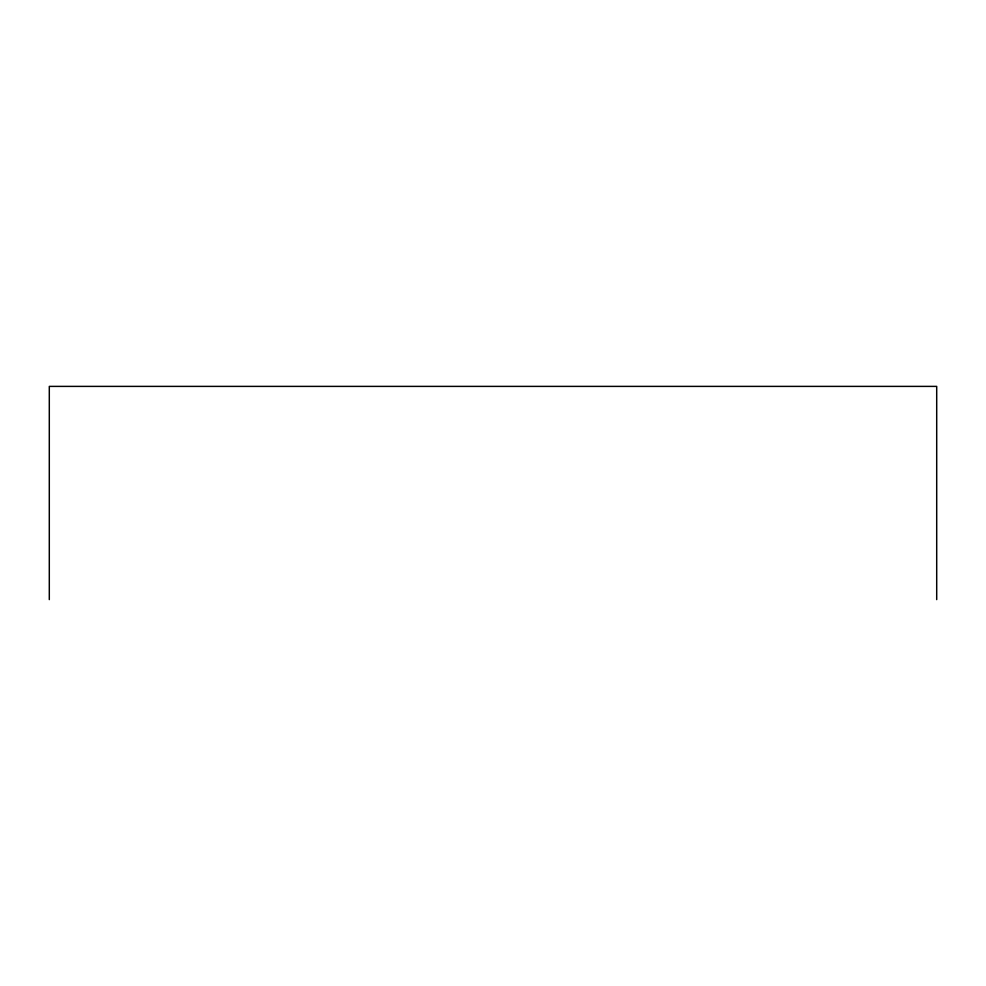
<?xml version="1.0" encoding="UTF-8"?>
<svg xmlns="http://www.w3.org/2000/svg" width="986" height="986" viewBox="0 0 986 986"><rect width="100%" height="100%" fill="white"/><g stroke="black" fill="none" stroke-linecap="round" stroke-linejoin="round"><path stroke-width="1.48" d="M936.7 599.611L936.7 386.389L49.3 386.389L49.3 599.611"/></g></svg>
